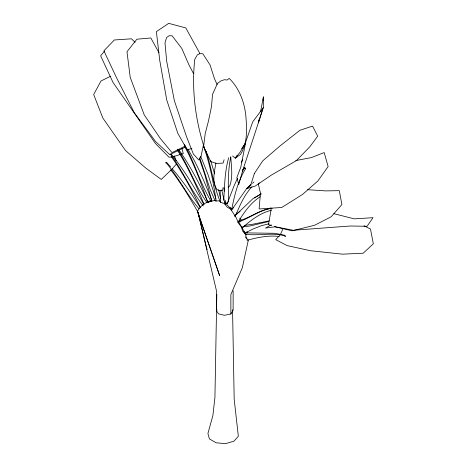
<?xml version="1.0" encoding="UTF-8"?>
<svg xmlns="http://www.w3.org/2000/svg" width="467" height="467" viewBox="0 0 467 467"><rect width="100%" height="100%" fill="white"/><g stroke="black" fill="none" stroke-linecap="round" stroke-linejoin="round"><path stroke-width="0.7" d="M263.3 107.743L252.694 121.887L245.77 141.84L240.814 167.133L236.868 177.548L238.76 184.57L242.653 170.718L263.3 107.743L263.394 96.891L260.557 111.666M216.811 294.449L214.925 397.493L212.894 415.525L207.92 433.475L209.409 438.904L216.139 442.792L225.543 443.65L234.02 441.157L238.339 436.26L234.183 399.25L232.566 309.697M223.751 200.302C224.592 186.064 224.691 171.541 228.69 157.753M263.073 100.364L263.394 96.891M215.906 162.843C214.54 171.833 211.586 181.324 217.003 189.625L219.531 190.606L222.625 190.238L223.063 187.623M230.727 157.017C227.855 171.068 228.007 185.51 228.772 199.765M259.074 119.406L258.537 122.22L262.121 110.784M203.548 144.356L201.096 156.136L198.849 159.971L193.391 154.087L186.543 136.743L174.372 100.755L166.678 61.171L164.997 42.935L166.585 37.5L169.077 35.766L172.084 35.778L181.809 48.475L188.907 64.779L193.554 73.663M237.464 178.324L233.903 186.251L226.793 204.651L231.667 209.578C234.469 195.445 237.843 181.073 245.607 168.733L244.749 167.449L242.262 171.488M224.102 159.749L223.103 163.082L216.285 163.444L210.775 161.588L203.583 146.661L205.188 133.69L208.504 120.883L211.533 106.406L212.508 94.41L217.534 83.307L220.926 80.919L224.458 79.699L227.032 80.026L229.244 78.421C239.215 88.146 244.486 102.215 245.846 115.898C246.88 128.974 247.761 142.914 240.476 154.489L235.263 158.155L232.589 155.949M233.132 290.813L233.132 310.286L230.867 313.987L224.452 315.301L218.363 313.789L216.577 310.753L216.951 309.533M241.562 162.236L242.542 159.504M235.292 216.309C239.624 205.894 244.101 195.095 251.952 186.794M282.938 228.888L280.323 234.679L275.711 239.647L287.141 245.613L310.526 250.726L342.451 254.165L363.163 253.231L373.326 243.809L370.489 229.04L364.009 225.783M227.341 203.338L228.719 200.909M237.861 222.391C243.844 212.765 250.435 202.941 260.16 196.735M197.459 211.294L219.624 275.577L197.459 211.294C199.45 207.727 202.287 204.622 206.005 202.818L214.207 200.489L216.11 200.997L219.157 200.845L221.224 202.52L224.434 203.542L227.096 207.004L230.587 209.181L232.689 212.211L236.541 218.328L238.351 223.039L241.445 227.015L242.77 231.264L245.747 234.562L246.156 237.843L248.327 240.102L242.338 267.696L230.867 294.514L230.867 313.987M237.254 155.213L235.263 158.155L239.962 152.4L245.613 142.873L241.632 148.751M242.227 170.636L244.159 167.781L245.607 168.733M231.328 210.389L246.722 188.499L250.884 184.751M104.55 51.096L100.633 55.795L113.026 82.472L155.488 143.562L169.036 157.239L172.755 156.859L183.245 153.538L181.996 148.611M176.625 163.806L171.973 169.142L161.284 179.456L146.037 168.272L125.559 150.59L102.828 118.034L93.674 94.509L101.018 80.984L110.574 76.226M231.171 210.15L233.541 207.546M165.394 162.977L165.878 162.504C178.336 176.917 186.584 194.371 199 208.79M248.146 187.687L251.123 184.879M234.422 216.279L252.834 198.773L261.146 193.881M252.449 183.344L254.007 181.937M259.325 182.848L258.269 183.776L260.463 193.134L259.109 208.965L281.764 207.476L302.546 194.43L317.887 180.986L328.126 166.556L324.197 152.569L311.448 157.577L295.739 160.572M272.191 208.288C259.909 209.776 250.166 217.931 238.754 221.936L242.175 228.007C250.639 220.36 260.037 213.051 271.315 210.273M228.275 187.156L229.746 185.913C233.156 176.614 231.299 166.532 230.78 156.894M235.712 214.622L240.091 211.335M254.258 197.961L261.111 193.916M271.21 224.861L265.525 228.054L275.267 226.769L293.188 230.272L350.308 226.01L367.074 226.273L373.028 217.692L354.301 218.854L333.852 213.693M268.525 221.545L249.804 226.022L241.888 227.038L244.731 233.202L252.91 229.063L261.316 225.713L268.922 223.792M185.276 146.054L172.014 152.639L160.21 138.349L144.239 114.888L130.235 77.394L126.977 51.732L136.889 39.199L150.841 37.973L158.908 52.613M184.909 147.315L169.766 154.641L155.628 141.589L134.286 112.722L116.511 77.697L103.902 50.827L114.316 39.987L131.437 38.808L135.126 42.287M184.307 145.809C193.98 163.748 201.143 182.883 207.535 202.193L211.773 200.308C204.873 182.749 197.57 165.213 187.798 149.031M207.535 202.193L210.815 200.857C199.993 183.046 194.71 162.615 184.401 144.536M208.276 201.645L210.815 200.722L211.855 200.798M191.931 148.459L187.144 149.814L177.799 133.299L166.731 99.985L159.737 60.406L156.381 31.622L168.71 23.35L185.79 27.921L199.24 52.286L199.619 53.693M247.02 240.318C257.451 237.464 268.367 235.152 279.219 236.465M271.426 208.241C259.88 209.654 250.639 217.593 239.536 220.576L240.015 221.924M269.278 220.868L252.618 224.253L244.159 225.491M307.566 189.695L325.552 190.892L339.293 190.659L341.902 204.517L331.173 216.781L314.641 225.24L292.144 230.803L274.468 226.676M245.461 234.241C258.449 235.993 271.631 232.344 284.508 235.695L285.109 236.641M271.817 225.742L268.502 224.58L271.07 209.858L270.813 207.833M227.376 203.717L224.715 201.942M225.473 202.97L226.664 203.787M206.589 152.3L205.55 151.378C195.521 121.893 191.365 90.329 194.762 59.321L197.407 54.808L200.01 53.588L202.871 53.804L210.039 64.913L214.446 78.596L217.102 84.55M236.168 212.981L236.985 213.898M166.462 162.172L170.694 167.023M172.107 168.64C182.603 180.636 191.54 193.939 200.098 207.36M171.202 154.075C183.916 169.708 194.33 187.051 203.974 204.704M170.624 169.766C181.149 183.227 189.888 197.979 198.329 212.806M203.285 205.912C190.419 189.736 182.609 170.315 170.175 153.836M239.787 218.095L241.416 220.447M230.097 207.307L231.667 209.578M171.22 156.55C182.69 172.621 191.919 190.139 200.582 207.85M178.546 149.341C190.384 166.007 199.707 184.284 208.323 202.771M206.992 202.725C195.276 185.93 188.773 166.24 177.553 149.142M177.623 150.549C188.148 167.443 196.379 185.627 203.921 204.015M200.711 156.416L207.78 173.94L215.97 199.047M215.159 200.962L210.273 189.83L199.759 157.793M199.38 158.681L204.762 174.5L211.814 201.289M174.319 155.902L176.082 160.59M245.759 236.909L246.512 238.958M241.696 226.653L242.175 228.007M220.103 201.347C213.25 185.195 211.703 167.501 205.929 151.022M203.279 145.132C209.683 163.205 213.384 182.077 216.104 201.014M210.588 160.379L214.61 173.899M206.338 246.915L207.132 249.682M246.915 231.743L247.253 232.98M244.188 231.153L244.731 233.202M225.123 204.558L221.708 189.976M206.169 246.208L198.037 212.409L216.577 291.28L216.577 310.753M218.597 189.649L220.593 198.708M285.308 236.53L285.098 235.362L274.929 233.296L245.683 232.875L246.045 234.907M223.891 187.763L224.364 191.213M225.322 200.483L225.759 204.756M220.173 190.583L220.471 202.503M254.369 173.485L250.972 184.296L246.582 188.709L255.233 186.059L271.473 175.037L296.317 160.671L309.784 146.819L317.7 136.171L312.569 126.096L299.925 130.287L280.089 145.879L262.746 160.852L254.369 173.485"/></g></svg>
